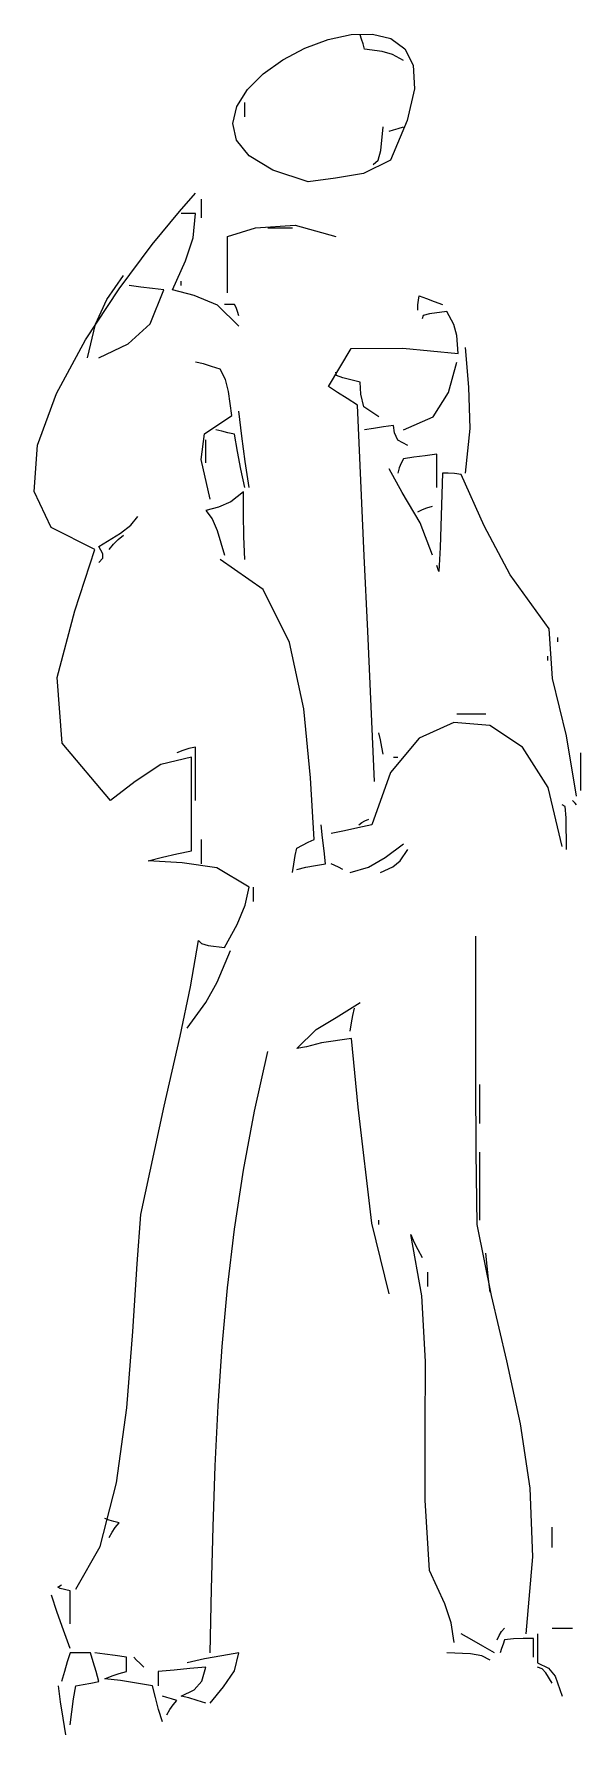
# Model space of a CAD drawing. Extents: x 2.34 to 2.9, y 0 to 1.75.
import ezdxf

# ---------------------------------------------------------------- set-up
doc = ezdxf.new("R2010")
doc.units = 0
doc.header["$LTSCALE"] = 0.000394
doc.layers.get('0').update_dxf_attribs({"linetype": 'CONTINUOUS'})

msp = doc.modelspace()

# ---------------------------------------------------------------- linework, layer by layer
for p, q in [((2.5964, 1.7247), (2.6191, 1.7367)), ((2.6191, 1.7367), (2.643, 1.7456)), ((2.643, 1.7456), (2.6666, 1.7507)), ((2.6666, 1.7507), (2.6885, 1.7513)), ((2.6774, 1.7461), (2.6759, 1.7506)), ((2.6789, 1.7413), (2.6774, 1.7461)), ((2.6804, 1.7358), (2.6789, 1.7413)), ((2.6987, 1.7334), (2.6804, 1.7358)), ((2.6885, 1.7513), (2.7074, 1.7467)), ((2.7074, 1.7467), (2.7218, 1.7362)), ((2.7218, 1.7362), (2.7304, 1.7191)), ((2.5762, 1.7102), (2.5964, 1.7247)), ((2.7091, 1.7303), (2.6987, 1.7334)), ((2.7205, 1.7239), (2.7091, 1.7303)), ((2.7304, 1.7191), (2.7317, 1.6947)), ((2.5599, 1.694), (2.5762, 1.7102)), ((2.549, 1.6768), (2.5599, 1.694)), ((2.7317, 1.6947), (2.7244, 1.6624)), ((2.5447, 1.6592), (2.549, 1.6768)), ((2.5571, 1.6763), (2.5571, 1.6808)), ((2.5571, 1.6715), (2.5571, 1.6763)), ((2.5571, 1.666), (2.5571, 1.6715)), ((2.5485, 1.6419), (2.5447, 1.6592)), ((2.6973, 1.6314), (2.6997, 1.6556)), ((2.7056, 1.6511), (2.7102, 1.6526)), ((2.7244, 1.6624), (2.7071, 1.6214)), ((2.7102, 1.6526), (2.715, 1.6541)), ((2.715, 1.6541), (2.7205, 1.6556)), ((2.5618, 1.6257), (2.5485, 1.6419)), ((2.6946, 1.6214), (2.6973, 1.6314)), ((2.586, 1.6112), (2.5618, 1.6257)), ((2.7071, 1.6214), (2.6792, 1.6077)), ((2.6893, 1.617), (2.6946, 1.6214)), ((2.6225, 1.5992), (2.586, 1.6112)), ((2.6504, 1.6029), (2.6225, 1.5992)), ((2.6792, 1.6077), (2.6504, 1.6029)), ((2.4901, 1.5686), (2.5066, 1.5873)), ((2.5126, 1.5753), (2.5126, 1.5813)), ((2.462, 1.5344), (2.4901, 1.5686)), ((2.4963, 1.5665), (2.4918, 1.5665)), ((2.5011, 1.5665), (2.4963, 1.5665)), ((2.5066, 1.5665), (2.5011, 1.5665)), ((2.5041, 1.5415), (2.5066, 1.5665)), ((2.5126, 1.569), (2.5126, 1.5753)), ((2.5126, 1.562), (2.5126, 1.569)), ((2.4963, 1.5177), (2.5041, 1.5415)), ((2.5393, 1.5427), (2.5682, 1.5516)), ((2.5393, 1.5234), (2.5393, 1.5427)), ((2.5682, 1.5516), (2.6089, 1.5546)), ((2.5809, 1.5516), (2.5888, 1.5516)), ((2.5888, 1.5516), (2.5973, 1.5516)), ((2.5973, 1.5516), (2.6061, 1.5516)), ((2.6089, 1.5546), (2.6507, 1.5427)), ((2.4279, 1.4889), (2.462, 1.5344)), ((2.4829, 1.4878), (2.4963, 1.5177)), ((2.5393, 1.5041), (2.5393, 1.5234)), ((2.3931, 1.4364), (2.4279, 1.4889)), ((2.4152, 1.478), (2.4324, 1.5026)), ((2.4502, 1.4907), (2.4383, 1.4922)), ((2.4621, 1.4893), (2.4502, 1.4907)), ((2.474, 1.4878), (2.4621, 1.4893)), ((2.4918, 1.4952), (2.4918, 1.4967)), ((2.4918, 1.4937), (2.4918, 1.4952)), ((2.4918, 1.4922), (2.4918, 1.4937)), ((2.5393, 1.4848), (2.5393, 1.5041)), ((2.4036, 1.4525), (2.4152, 1.478)), ((2.4599, 1.4528), (2.474, 1.4878)), ((2.5049, 1.4821), (2.4829, 1.4878)), ((2.5292, 1.4721), (2.5049, 1.4821)), ((2.5512, 1.4506), (2.5292, 1.4721)), ((2.5394, 1.4729), (2.5363, 1.4729)), ((2.5427, 1.4729), (2.5394, 1.4729)), ((2.5467, 1.4729), (2.5427, 1.4729)), ((2.5482, 1.4695), (2.5467, 1.4729)), ((2.7353, 1.467), (2.7354, 1.4725)), ((2.7354, 1.4725), (2.7358, 1.4773)), ((2.7358, 1.4773), (2.7368, 1.4818)), ((2.7368, 1.4818), (2.7443, 1.4789)), ((2.7443, 1.4789), (2.7521, 1.4759)), ((2.7521, 1.4759), (2.7606, 1.4729)), ((2.5497, 1.4654), (2.5482, 1.4695)), ((2.5512, 1.461), (2.5497, 1.4654)), ((2.7407, 1.4613), (2.7398, 1.4581)), ((2.7473, 1.4632), (2.7407, 1.4613)), ((2.765, 1.4655), (2.7473, 1.4632)), ((2.7724, 1.452), (2.765, 1.4655)), ((2.3633, 1.3812), (2.3931, 1.4364)), ((2.3953, 1.418), (2.4036, 1.4525)), ((2.437, 1.4321), (2.4599, 1.4528)), ((2.7755, 1.4409), (2.7724, 1.452)), ((2.7769, 1.4224), (2.7755, 1.4409)), ((2.4071, 1.418), (2.437, 1.4321)), ((2.6433, 1.3883), (2.6667, 1.4275)), ((2.6667, 1.4275), (2.7198, 1.4278)), ((2.7198, 1.4278), (2.7769, 1.4224)), ((2.7877, 1.3876), (2.7844, 1.4284)), ((2.5145, 1.4116), (2.5066, 1.4135)), ((2.523, 1.409), (2.5145, 1.4116)), ((2.5319, 1.4061), (2.523, 1.409)), ((2.5373, 1.3954), (2.5319, 1.4061)), ((2.6516, 1.3998), (2.6507, 1.4031)), ((2.7668, 1.3822), (2.7754, 1.4135)), ((2.5404, 1.3831), (2.5373, 1.3954)), ((2.6526, 1.3823), (2.6433, 1.3883)), ((2.6582, 1.3971), (2.6516, 1.3998)), ((2.6759, 1.3927), (2.6582, 1.3971)), ((2.6767, 1.3805), (2.6759, 1.3927)), ((2.789, 1.3449), (2.7877, 1.3876)), ((2.3438, 1.3278), (2.3633, 1.3812)), ((2.5438, 1.3586), (2.5404, 1.3831)), ((2.6626, 1.3759), (2.6526, 1.3823)), ((2.673, 1.369), (2.6626, 1.3759)), ((2.6765, 1.2914), (2.673, 1.369)), ((2.6797, 1.3673), (2.6767, 1.3805)), ((2.6952, 1.3571), (2.6797, 1.3673)), ((2.7509, 1.3572), (2.7668, 1.3822)), ((2.5156, 1.3395), (2.5438, 1.3586)), ((2.5542, 1.3373), (2.5512, 1.363)), ((2.7205, 1.3437), (2.7509, 1.3572)), ((2.5121, 1.3132), (2.5156, 1.3395)), ((2.517, 1.3258), (2.517, 1.3333)), ((2.5334, 1.3422), (2.5274, 1.3437)), ((2.5398, 1.3407), (2.5334, 1.3422)), ((2.5467, 1.3393), (2.5398, 1.3407)), ((2.5498, 1.3214), (2.5467, 1.3393)), ((2.5576, 1.311), (2.5542, 1.3373)), ((2.6897, 1.3452), (2.6804, 1.3437)), ((2.6998, 1.3467), (2.6897, 1.3452)), ((2.7101, 1.3482), (2.6998, 1.3467)), ((2.7113, 1.3405), (2.7101, 1.3482)), ((2.7148, 1.3331), (2.7113, 1.3405)), ((2.725, 1.3274), (2.7148, 1.3331)), ((2.7844, 1.2992), (2.789, 1.3449)), ((2.3403, 1.2803), (2.3438, 1.3278)), ((2.517, 1.318), (2.517, 1.3258)), ((2.517, 1.3096), (2.517, 1.318)), ((2.5531, 1.3032), (2.5498, 1.3214)), ((2.7205, 1.314), (2.718, 1.3095)), ((2.7313, 1.3155), (2.7205, 1.314)), ((2.7428, 1.317), (2.7313, 1.3155)), ((2.7547, 1.3185), (2.7428, 1.317)), ((2.7547, 1.3076), (2.7547, 1.3185)), ((2.5215, 1.2724), (2.5121, 1.3132)), ((2.5571, 1.2843), (2.5531, 1.3032)), ((2.5616, 1.2843), (2.5576, 1.311)), ((2.7192, 1.2792), (2.7056, 1.3036)), ((2.7161, 1.3047), (2.7146, 1.2992)), ((2.718, 1.3095), (2.7161, 1.3047)), ((2.7547, 1.2961), (2.7547, 1.3076)), ((2.7606, 1.2992), (2.7584, 1.2224)), ((2.7666, 1.2991), (2.7606, 1.2992)), ((2.7729, 1.2987), (2.7666, 1.2991)), ((2.7799, 1.2977), (2.7729, 1.2987)), ((2.8034, 1.2449), (2.7799, 1.2977)), ((2.358, 1.2431), (2.3403, 1.2803)), ((2.5557, 1.2799), (2.5427, 1.2696)), ((2.5557, 1.2571), (2.5557, 1.2799)), ((2.6801, 1.2139), (2.6765, 1.2914)), ((2.7377, 1.2478), (2.7192, 1.2792)), ((2.7547, 1.2843), (2.7547, 1.2961)), ((2.53, 1.2639), (2.517, 1.2605)), ((2.5427, 1.2696), (2.53, 1.2639)), ((2.7353, 1.2591), (2.7399, 1.2616)), ((2.7399, 1.2616), (2.7447, 1.2635)), ((2.7447, 1.2635), (2.7502, 1.265)), ((2.4294, 1.2374), (2.4398, 1.2455)), ((2.4398, 1.2455), (2.4472, 1.2546)), ((2.517, 1.2605), (2.5237, 1.2519)), ((2.5237, 1.2519), (2.5287, 1.24)), ((2.5561, 1.2338), (2.5557, 1.2571)), ((2.7502, 1.2145), (2.7377, 1.2478)), ((2.8302, 1.1945), (2.8034, 1.2449)), ((2.4027, 1.2205), (2.358, 1.2431)), ((2.4071, 1.2234), (2.4294, 1.2374)), ((2.422, 1.226), (2.4269, 1.2308)), ((2.4269, 1.2308), (2.4324, 1.2353)), ((2.5287, 1.24), (2.5363, 1.2145)), ((2.5571, 1.2101), (2.5561, 1.2338)), ((2.3823, 1.1573), (2.4027, 1.2205)), ((2.4111, 1.2159), (2.4071, 1.2234)), ((2.4071, 1.2071), (2.4111, 1.2117)), ((2.4111, 1.2117), (2.4111, 1.2159)), ((2.4175, 1.2205), (2.422, 1.226)), ((2.5761, 1.1794), (2.5319, 1.2101)), ((2.6837, 1.1364), (2.6801, 1.2139)), ((2.7584, 1.2224), (2.7569, 1.1977)), ((2.7569, 1.1977), (2.7547, 1.2041)), ((2.8705, 1.1388), (2.8302, 1.1945)), ((2.6033, 1.1247), (2.5761, 1.1794)), ((2.3641, 1.0885), (2.3823, 1.1573)), ((2.8738, 1.0875), (2.8705, 1.1388)), ((2.618, 1.0565), (2.6033, 1.1247)), ((2.6872, 1.0589), (2.6837, 1.1364)), ((2.8794, 1.1284), (2.8794, 1.1299)), ((2.8794, 1.1269), (2.8794, 1.1284)), ((2.8794, 1.1254), (2.8794, 1.1269)), ((2.869, 1.1091), (2.869, 1.1106)), ((2.869, 1.1076), (2.869, 1.1091)), ((2.869, 1.1061), (2.869, 1.1076)), ((2.3693, 1.021), (2.3641, 1.0885)), ((2.8884, 1.0287), (2.8738, 1.0875)), ((2.6248, 0.9854), (2.618, 1.0565)), ((2.6908, 0.9814), (2.6872, 1.0589)), ((2.7754, 1.0512), (2.7848, 1.0512)), ((2.7848, 1.0512), (2.7948, 1.0512)), ((2.7948, 1.0512), (2.8051, 1.0512)), ((2.7723, 1.0423), (2.7368, 1.0262)), ((2.8092, 1.0393), (2.7723, 1.0423)), ((2.843, 1.017), (2.8092, 1.0393)), ((2.419, 0.962), (2.3693, 1.021)), ((2.5066, 1.017), (2.4997, 1.0155)), ((2.5066, 0.9991), (2.5066, 1.017)), ((2.6967, 1.0244), (2.6952, 1.0318)), ((2.6982, 1.017), (2.6967, 1.0244)), ((2.6997, 1.0096), (2.6982, 1.017)), ((2.7368, 1.0262), (2.7072, 0.991)), ((2.8694, 0.9755), (2.843, 1.017)), ((2.8987, 0.9665), (2.8884, 1.0287)), ((2.4707, 0.999), (2.4445, 0.9815)), ((2.5022, 1.0066), (2.4707, 0.999)), ((2.4933, 1.0136), (2.4873, 1.0111)), ((2.4997, 1.0155), (2.4933, 1.0136)), ((2.5022, 0.975), (2.5022, 1.0066)), ((2.5066, 0.9809), (2.5066, 0.9991)), ((2.7101, 1.0066), (2.7116, 1.0066)), ((2.7116, 1.0066), (2.7131, 1.0066)), ((2.7131, 1.0066), (2.7146, 1.0066)), ((2.9032, 0.9987), (2.9032, 1.0111)), ((2.9032, 0.9858), (2.9032, 0.9987)), ((2.4445, 0.9815), (2.419, 0.962)), ((2.5066, 0.962), (2.5066, 0.9809)), ((2.6284, 0.9219), (2.6248, 0.9854)), ((2.7072, 0.991), (2.6878, 0.9368)), ((2.9032, 0.9724), (2.9032, 0.9858)), ((2.5022, 0.9427), (2.5022, 0.975)), ((2.8839, 0.9145), (2.8694, 0.9755)), ((2.887, 0.9559), (2.8839, 0.9576)), ((2.8881, 0.944), (2.887, 0.9559)), ((2.8957, 0.9606), (2.8943, 0.962)), ((2.8972, 0.9591), (2.8957, 0.9606)), ((2.8987, 0.9576), (2.8972, 0.9591)), ((2.5022, 0.9101), (2.5022, 0.9427)), ((2.6373, 0.9234), (2.6358, 0.9368)), ((2.6597, 0.9309), (2.6462, 0.9279)), ((2.6734, 0.9338), (2.6597, 0.9309)), ((2.6878, 0.9368), (2.6734, 0.9338)), ((2.6745, 0.9368), (2.6775, 0.9393)), ((2.6775, 0.9393), (2.6808, 0.9412)), ((2.6808, 0.9412), (2.6849, 0.9427)), ((2.8883, 0.9116), (2.8881, 0.944)), ((2.5126, 0.9141), (2.5126, 0.9219)), ((2.5126, 0.9056), (2.5126, 0.9141)), ((2.6091, 0.9052), (2.6106, 0.913)), ((2.6106, 0.913), (2.6165, 0.916)), ((2.6165, 0.916), (2.6225, 0.919)), ((2.6225, 0.919), (2.6284, 0.9219)), ((2.6388, 0.9101), (2.6373, 0.9234)), ((2.7016, 0.9032), (2.7205, 0.9175)), ((2.717, 0.8998), (2.725, 0.9116)), ((2.4576, 0.8997), (2.4725, 0.9037)), ((2.4928, 0.8977), (2.4576, 0.8997)), ((2.4725, 0.9037), (2.4873, 0.907)), ((2.4873, 0.907), (2.5022, 0.9101)), ((2.5284, 0.8927), (2.4928, 0.8977)), ((2.5126, 0.8967), (2.5126, 0.9056)), ((2.6061, 0.8878), (2.6076, 0.8966)), ((2.6076, 0.8966), (2.6091, 0.9052)), ((2.6199, 0.8933), (2.63, 0.8952)), ((2.63, 0.8952), (2.6403, 0.8967)), ((2.6403, 0.8967), (2.6388, 0.9101)), ((2.6497, 0.8952), (2.6462, 0.8967)), ((2.6537, 0.8933), (2.6497, 0.8952)), ((2.6844, 0.8932), (2.7016, 0.9032)), ((2.6967, 0.8878), (2.7097, 0.8936)), ((2.7097, 0.8936), (2.717, 0.8998)), ((2.5616, 0.8729), (2.5284, 0.8927)), ((2.6106, 0.8908), (2.6199, 0.8933)), ((2.6581, 0.8908), (2.6537, 0.8933)), ((2.6655, 0.8878), (2.6844, 0.8932)), ((2.5577, 0.8541), (2.5616, 0.8729)), ((2.566, 0.8684), (2.566, 0.8729)), ((2.566, 0.8636), (2.566, 0.8684)), ((2.566, 0.8581), (2.566, 0.8636)), ((2.5492, 0.8343), (2.5577, 0.8541)), ((2.5363, 0.8106), (2.5492, 0.8343)), ((2.5014, 0.7701), (2.5096, 0.818)), ((2.5096, 0.818), (2.5126, 0.8147)), ((2.5126, 0.8147), (2.5195, 0.8128)), ((2.5195, 0.8128), (2.5363, 0.8106)), ((2.5288, 0.7749), (2.5423, 0.8076)), ((2.7948, 0.7487), (2.7948, 0.8224)), ((2.5172, 0.7541), (2.5288, 0.7749)), ((2.4905, 0.7192), (2.5014, 0.7701)), ((2.4977, 0.7274), (2.5172, 0.7541)), ((2.6511, 0.7385), (2.6759, 0.7541)), ((2.6305, 0.7262), (2.6511, 0.7385)), ((2.667, 0.7329), (2.6685, 0.7407)), ((2.6685, 0.7407), (2.67, 0.7482)), ((2.7949, 0.6745), (2.7948, 0.7487)), ((2.4743, 0.6472), (2.4905, 0.7192)), ((2.6106, 0.7066), (2.6305, 0.7262)), ((2.6655, 0.7244), (2.667, 0.7329)), ((2.5671, 0.6421), (2.5809, 0.7036)), ((2.6206, 0.7083), (2.6106, 0.7066)), ((2.6362, 0.7123), (2.6206, 0.7083)), ((2.667, 0.717), (2.6362, 0.7123)), ((2.6737, 0.6462), (2.667, 0.717)), ((2.7954, 0.6), (2.7949, 0.6745)), ((2.7992, 0.6561), (2.7992, 0.6695)), ((2.7992, 0.6428), (2.7992, 0.6561)), ((2.4502, 0.5358), (2.4743, 0.6472)), ((2.5558, 0.5812), (2.5671, 0.6421)), ((2.688, 0.5269), (2.6737, 0.6462)), ((2.7992, 0.6294), (2.7992, 0.6428)), ((2.7962, 0.5254), (2.7954, 0.6)), ((2.7992, 0.577), (2.7992, 0.5997)), ((2.5466, 0.5207), (2.5558, 0.5812)), ((2.7992, 0.5536), (2.7992, 0.577)), ((2.7992, 0.5299), (2.7992, 0.5536)), ((2.4463, 0.485), (2.4502, 0.5358)), ((2.7056, 0.4541), (2.688, 0.5269)), ((2.6952, 0.5284), (2.6952, 0.5299)), ((2.6952, 0.5269), (2.6952, 0.5284)), ((2.6952, 0.5254), (2.6952, 0.5269)), ((2.5395, 0.4602), (2.5466, 0.5207)), ((2.7279, 0.515), (2.7313, 0.5076)), ((2.7395, 0.4518), (2.7279, 0.515)), ((2.811, 0.4523), (2.7962, 0.5254)), ((2.7313, 0.5076), (2.7354, 0.4997)), ((2.7354, 0.4997), (2.7398, 0.4913)), ((2.8066, 0.4824), (2.8051, 0.4957)), ((2.4421, 0.4153), (2.4463, 0.485)), ((2.7457, 0.4719), (2.7457, 0.4764)), ((2.8081, 0.469), (2.8066, 0.4824)), ((2.5339, 0.3996), (2.5395, 0.4602)), ((2.7457, 0.4671), (2.7457, 0.4719)), ((2.7457, 0.4616), (2.7457, 0.4671)), ((2.8096, 0.4556), (2.8081, 0.469)), ((2.7431, 0.3843), (2.7395, 0.4518)), ((2.8268, 0.3851), (2.811, 0.4523)), ((2.4357, 0.3366), (2.4421, 0.4153)), ((2.5298, 0.3385), (2.5339, 0.3996)), ((2.7428, 0.3137), (2.7431, 0.3843)), ((2.841, 0.3201), (2.8268, 0.3851)), ((2.4251, 0.2594), (2.4357, 0.3366)), ((2.5267, 0.2767), (2.5298, 0.3385)), ((2.8508, 0.2539), (2.841, 0.3201)), ((2.7428, 0.2415), (2.7428, 0.3137)), ((2.5245, 0.2139), (2.5267, 0.2767)), ((2.4083, 0.1937), (2.4251, 0.2594)), ((2.8536, 0.183), (2.8508, 0.2539)), ((2.7472, 0.169), (2.7428, 0.2415)), ((2.4176, 0.221), (2.4131, 0.2225)), ((2.4224, 0.2195), (2.4176, 0.221)), ((2.4206, 0.2087), (2.4239, 0.2135)), ((2.4279, 0.218), (2.4224, 0.2195)), ((2.4239, 0.2135), (2.4279, 0.218)), ((2.5229, 0.1499), (2.5245, 0.2139)), ((2.8735, 0.2072), (2.8735, 0.2136)), ((2.3834, 0.1497), (2.4083, 0.1937)), ((2.4175, 0.2032), (2.4206, 0.2087)), ((2.8735, 0.2001), (2.8735, 0.2072)), ((2.8735, 0.1928), (2.8735, 0.2001)), ((2.8467, 0.1037), (2.8536, 0.183)), ((2.763, 0.1346), (2.7472, 0.169)), ((2.3641, 0.1259), (2.3581, 0.1438)), ((2.3649, 0.152), (2.3685, 0.1542)), ((2.3672, 0.1504), (2.3649, 0.152)), ((2.3774, 0.1482), (2.3672, 0.1504)), ((2.3774, 0.1374), (2.3774, 0.1482)), ((2.5215, 0.0844), (2.5229, 0.1499)), ((2.3705, 0.1077), (2.3641, 0.1259)), ((2.3774, 0.1259), (2.3774, 0.1374)), ((2.3774, 0.1141), (2.3774, 0.1259)), ((2.7696, 0.1153), (2.763, 0.1346)), ((2.3774, 0.0888), (2.3705, 0.1077)), ((2.7725, 0.0948), (2.7696, 0.1153)), ((2.819, 0.1021), (2.8215, 0.1062)), ((2.8215, 0.1062), (2.8245, 0.1096)), ((2.8735, 0.1096), (2.8798, 0.1096)), ((2.8798, 0.1096), (2.8869, 0.1096)), ((2.8869, 0.1096), (2.8943, 0.1096)), ((2.7907, 0.0977), (2.7799, 0.1037)), ((2.8022, 0.0913), (2.7907, 0.0977)), ((2.8141, 0.0844), (2.8022, 0.0913)), ((2.817, 0.0977), (2.819, 0.1021)), ((2.8215, 0.0888), (2.82, 0.0844)), ((2.823, 0.0933), (2.8215, 0.0888)), ((2.8245, 0.0977), (2.823, 0.0933)), ((2.8338, 0.0988), (2.8245, 0.0977)), ((2.8438, 0.0992), (2.8338, 0.0988)), ((2.8542, 0.0992), (2.8438, 0.0992)), ((2.8542, 0.0932), (2.8542, 0.0992)), ((2.8542, 0.0869), (2.8542, 0.0932)), ((2.8586, 0.1037), (2.8586, 0.0943)), ((2.8586, 0.0943), (2.8586, 0.0843)), ((2.3745, 0.075), (2.3715, 0.065)), ((2.3774, 0.0844), (2.3745, 0.075)), ((2.3838, 0.0844), (2.3774, 0.0844)), ((2.3909, 0.0844), (2.3838, 0.0844)), ((2.3982, 0.0844), (2.3909, 0.0844)), ((2.4012, 0.075), (2.3982, 0.0844)), ((2.4042, 0.065), (2.4012, 0.075)), ((2.4131, 0.0829), (2.4027, 0.0844)), ((2.4239, 0.0814), (2.4131, 0.0829)), ((2.4354, 0.0799), (2.4239, 0.0814)), ((2.4354, 0.0754), (2.4354, 0.0799)), ((2.4354, 0.0706), (2.4354, 0.0754)), ((2.4354, 0.0651), (2.4354, 0.0706)), ((2.4458, 0.0769), (2.4428, 0.0799)), ((2.4492, 0.0735), (2.4458, 0.0769)), ((2.4532, 0.0695), (2.4492, 0.0735)), ((2.5156, 0.078), (2.4977, 0.074)), ((2.5334, 0.0813), (2.5156, 0.078)), ((2.5512, 0.0844), (2.5334, 0.0813)), ((2.5465, 0.0656), (2.5512, 0.0844)), ((2.7895, 0.0831), (2.765, 0.0844)), ((2.801, 0.0812), (2.7895, 0.0831)), ((2.8096, 0.0769), (2.801, 0.0812)), ((2.8542, 0.0799), (2.8542, 0.0869)), ((2.8586, 0.0843), (2.8586, 0.074)), ((2.8586, 0.074), (2.8698, 0.0684)), ((2.3715, 0.065), (2.3685, 0.0547)), ((2.3909, 0.0517), (2.3987, 0.0532)), ((2.3987, 0.0532), (2.4071, 0.0547)), ((2.4071, 0.0547), (2.4042, 0.065)), ((2.4131, 0.0576), (2.4205, 0.0605)), ((2.4294, 0.0557), (2.4131, 0.0576)), ((2.4205, 0.0605), (2.4279, 0.0631)), ((2.4279, 0.0631), (2.4354, 0.0651)), ((2.4458, 0.0531), (2.4294, 0.0557)), ((2.4621, 0.0502), (2.4458, 0.0531)), ((2.4844, 0.0665), (2.468, 0.0651)), ((2.468, 0.0651), (2.468, 0.0605)), ((2.468, 0.0605), (2.468, 0.0557)), ((2.468, 0.0557), (2.468, 0.0502)), ((2.5007, 0.068), (2.4844, 0.0665)), ((2.517, 0.0695), (2.5007, 0.068)), ((2.5049, 0.0462), (2.5128, 0.0552)), ((2.5128, 0.0552), (2.517, 0.0695)), ((2.5351, 0.0492), (2.5465, 0.0656)), ((2.8631, 0.0679), (2.8586, 0.0695)), ((2.867, 0.0637), (2.8631, 0.0679)), ((2.8735, 0.0532), (2.867, 0.0637)), ((2.8698, 0.0684), (2.8767, 0.0602)), ((2.8767, 0.0602), (2.8839, 0.0398)), ((2.3675, 0.0338), (2.3656, 0.0502)), ((2.379, 0.0235), (2.3808, 0.0368)), ((2.3808, 0.0368), (2.3834, 0.0502)), ((2.3834, 0.0502), (2.3909, 0.0517)), ((2.4651, 0.0383), (2.4621, 0.0502)), ((2.4685, 0.026), (2.4651, 0.0383)), ((2.477, 0.0383), (2.4725, 0.0398)), ((2.4818, 0.0368), (2.477, 0.0383)), ((2.4873, 0.0353), (2.4818, 0.0368)), ((2.4833, 0.0308), (2.4873, 0.0353)), ((2.4918, 0.0398), (2.5049, 0.0462)), ((2.4997, 0.0379), (2.4918, 0.0398)), ((2.5082, 0.0353), (2.4997, 0.0379)), ((2.517, 0.0324), (2.5082, 0.0353)), ((2.5215, 0.0324), (2.5351, 0.0492)), ((2.3701, 0.0171), (2.3675, 0.0338)), ((2.3774, 0.0101), (2.379, 0.0235)), ((2.4725, 0.0131), (2.4685, 0.026)), ((2.4769, 0.0205), (2.48, 0.026)), ((2.48, 0.026), (2.4833, 0.0308)), ((2.373, -0.0003), (2.3701, 0.0171))]:
    msp.add_line(p, q)

doc.saveas('drawing.dxf')
